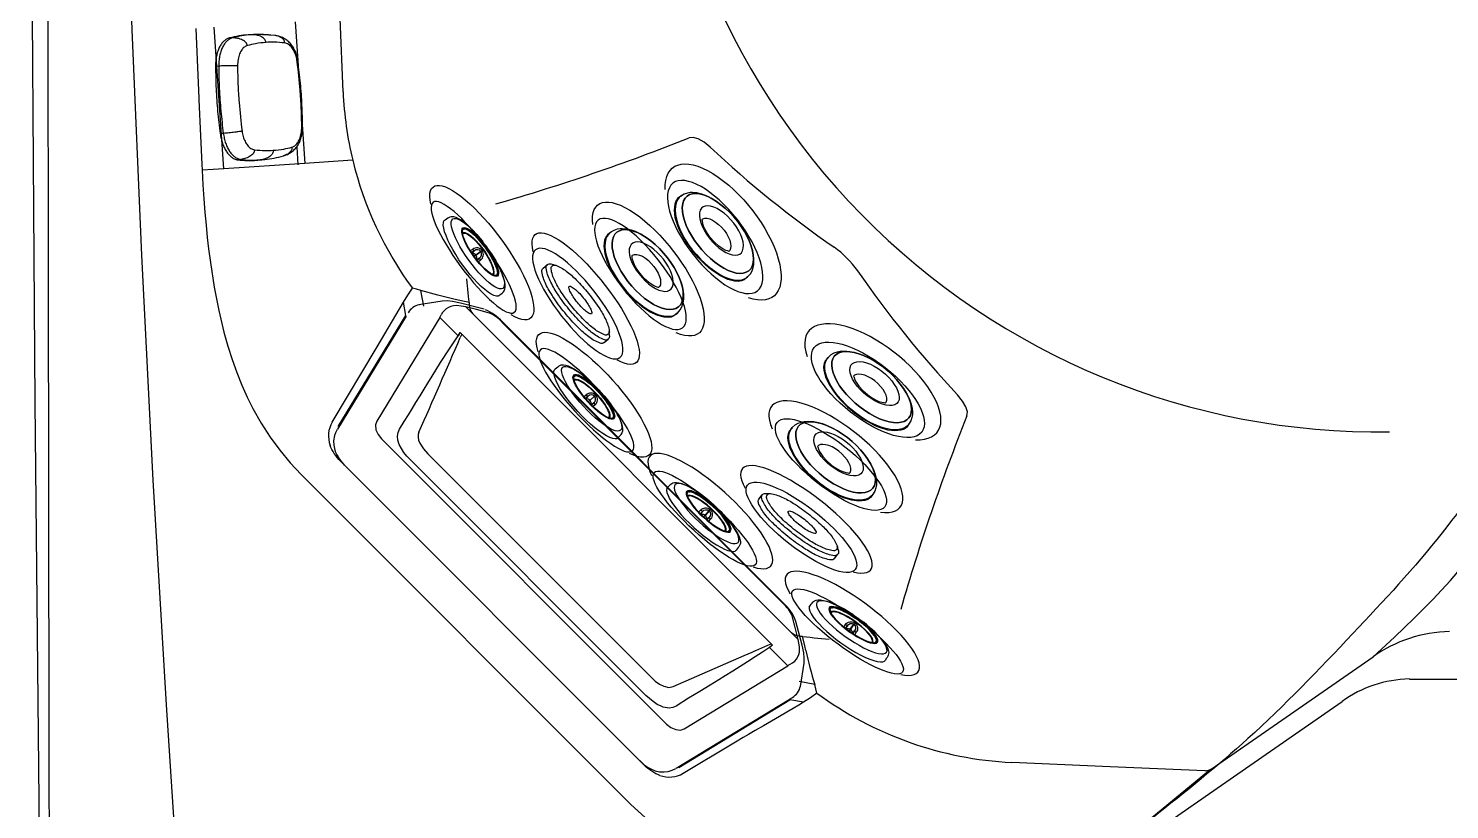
# Model space of a CAD drawing. Extents: x 398 to 509, y 623 to 780.
# Drawn here: x 398.31 to 425.85, y 650.92 to 666.05 of the extents above; entities that cross this region are included whole.
import ezdxf

# ---------------------------------------------------------------- set-up
doc = ezdxf.new("R2010")
doc.units = 0
doc.header["$MEASUREMENT"] = 0
doc.linetypes.add('HIDDEN', pattern=[0.1875, 0.0625, -0.0625, 0.0625])
for name, color, linetype in [('1', 4, 'Continuous'), ('2', 3, 'Continuous'), ('BDIM_CYAN', 4, 'Continuous'), ('BDIM_GREEN', 3, 'Continuous'), ('BDIM_YELLOW', 2, 'Continuous'), ('JET', 3, 'Continuous'), ('Menu', 1, 'Continuous')]:
    doc.layers.add(name, color=color, linetype=linetype)

# ---------------------------------------------------------------- blocks, each defined once
blk = doc.blocks.new('Speaker Cap')
at = {"layer": '1', "color": 3, "linetype": 'Continuous', "lineweight": 25}
for p, q in [((-0.236, 1.157), (-0.337, 1.154)), ((-0.276, 1.155), (-0.337, 1.154)), ((-0.175, 1.16), (-0.236, 1.159)), ((0.18, 1.141), (-0.177, 1.16)), ((0.194, 1.138), (0.18, 1.141)), ((-0.647, 1.093), (-0.707, 1.092)), ((-0.703, 1.093), (-0.706, 1.092)), ((-0.911, 0.546), (-0.973, 0.543)), ((-0.822, -0.755), (-0.883, -0.76)), ((0.601, -1.013), (0.625, -1.364)), ((0.601, -1.013), (0.625, -1.364)), ((-0.551, -1.266), (-0.543, -1.267)), ((-0.484, -1.26), (-0.544, -1.267)), ((-0.169, -1.277), (-0.075, -1.266)), ((-0.109, -1.27), (-0.169, -1.277)), ((-0.109, -1.27), (-0.014, -1.258)), ((-0.075, -1.268), (-0.014, -1.261)), ((0.342, -1.191), (0.355, -1.186))]:
    blk.add_line(p, q, dxfattribs=at)
for points, knots in [([(-0.337, 1.154), (-0.399, 1.148), (-0.521, 1.137), (-0.643, 1.108), (-0.703, 1.093)], [0, 0, 0, 0, 0.500001, 1, 1, 1, 1]), ([(-0.276, 1.155), (-0.338, 1.15), (-0.463, 1.138), (-0.585, 1.108), (-0.647, 1.093)], [0, 0, 0, 0, 0.5, 1, 1, 1, 1]), ([(0.004, 1.006), (0.002, 1.016), (-0.001, 1.037), (-0.019, 1.067), (-0.046, 1.094), (-0.097, 1.126), (-0.176, 1.152), (-0.242, 1.154), (-0.276, 1.155)], [0, 0, 0, 0, 0.075049, 0.162076, 0.266841, 0.391246, 0.685996, 1, 1, 1, 1]), ([(0.369, 0.997), (0.368, 1.006), (0.366, 1.028), (0.35, 1.057), (0.324, 1.084), (0.275, 1.116), (0.225, 1.136), (0.187, 1.138), (0.18, 1.139)], [0, 0, 0, 0, 0.100117, 0.216215, 0.355977, 0.521939, 0.915145, 1, 1, 1, 1]), ([(0.626, 0.641), (0.62, 0.674), (0.609, 0.74), (0.577, 0.831), (0.534, 0.914), (0.481, 0.986), (0.417, 1.045), (0.345, 1.091), (0.274, 1.122), (0.227, 1.131), (0.207, 1.135)], [0, 0, 0, 0, 0.137423, 0.271063, 0.402521, 0.532791, 0.660804, 0.787455, 0.913938, 1, 1, 1, 1]), ([(-0.706, 1.092), (-0.725, 1.086), (-0.763, 1.072), (-0.814, 1.031), (-0.861, 0.977), (-0.901, 0.909), (-0.933, 0.828), (-0.956, 0.739), (-0.97, 0.643), (-0.972, 0.576), (-0.973, 0.543)], [0, 0, 0, 0, 0.125114, 0.25021, 0.375201, 0.5, 0.624799, 0.74979, 0.874886, 1, 1, 1, 1]), ([(-0.647, 1.093), (-0.665, 1.087), (-0.702, 1.073), (-0.753, 1.033), (-0.8, 0.979), (-0.84, 0.911), (-0.872, 0.831), (-0.894, 0.742), (-0.909, 0.646), (-0.911, 0.58), (-0.911, 0.546)], [0, 0, 0, 0, 0.125505, 0.249704, 0.373992, 0.499776, 0.625678, 0.750079, 0.874386, 1, 1, 1, 1]), ([(-0.356, 0.946), (-0.358, 0.955), (-0.363, 0.977), (-0.383, 1.006), (-0.412, 1.032), (-0.465, 1.064), (-0.546, 1.09), (-0.612, 1.092), (-0.647, 1.093)], [0, 0, 0, 0, 0.07505, 0.162076, 0.266839, 0.391242, 0.685992, 1, 1, 1, 1]), ([(-0.356, 0.946), (-0.376, 0.938), (-0.415, 0.921), (-0.466, 0.866), (-0.51, 0.785), (-0.54, 0.679), (-0.544, 0.595), (-0.546, 0.553)], [0, 0, 0, 0, 0.186661, 0.373374, 0.560001, 0.780011, 1, 1, 1, 1]), ([(0.004, 1.006), (-0.064, 0.999), (-0.184, 0.988), (-0.303, 0.959), (-0.356, 0.946)], [0, 0, 0, 0, 0.559986, 1, 1, 1, 1]), ([(0.369, 0.997), (0.301, 1.003), (0.179, 1.015), (0.057, 1.009), (0.004, 1.006)], [0, 0, 0, 0, 0.559986, 1, 1, 1, 1]), ([(0.611, 0.634), (0.605, 0.669), (0.592, 0.74), (0.556, 0.833), (0.506, 0.915), (0.442, 0.976), (0.393, 0.99), (0.369, 0.997)], [0, 0, 0, 0, 0.1868454, 0.373701, 0.5604087, 0.7802215, 1, 1, 1, 1]), ([(-0.546, 0.553), (-0.553, 0.554), (-0.567, 0.555), (-0.601, 0.556), (-0.642, 0.556), (-0.712, 0.556), (-0.806, 0.553), (-0.875, 0.549), (-0.911, 0.546)], [0, 0, 0, 0, 0.075054, 0.162074, 0.266824, 0.391217, 0.685963, 1, 1, 1, 1]), ([(-0.546, 0.553), (-0.544, 0.435), (-0.54, 0.198), (-0.515, -0.225), (-0.48, -0.527), (-0.459, -0.712)], [0, 0, 0, 0, 0.280017, 0.560061, 1, 1, 1, 1]), ([(0.625, 0.641), (0.625, 0.64), (0.625, 0.639), (0.616, 0.636), (0.611, 0.634)], [0, 0, 0, 0, 0.47605, 1, 1, 1, 1]), ([(0.699, -0.63), (0.697, -0.512), (0.693, -0.276), (0.668, 0.147), (0.633, 0.45), (0.611, 0.634)], [0, 0, 0, 0, 0.280017, 0.560061, 1, 1, 1, 1]), ([(0.714, -0.635), (0.712, -0.493), (0.706, -0.209), (0.677, 0.218), (0.643, 0.5), (0.626, 0.641)], [0, 0, 0, 0, 0.333326, 0.666674, 1, 1, 1, 1]), ([(-0.973, 0.543), (-0.97, 0.398), (-0.965, 0.108), (-0.935, -0.328), (-0.9, -0.616), (-0.883, -0.76)], [0, 0, 0, 0, 0.333338, 0.666662, 1, 1, 1, 1]), ([(-0.911, 0.546), (-0.909, 0.402), (-0.903, 0.112), (-0.873, -0.324), (-0.839, -0.611), (-0.822, -0.755)], [0, 0, 0, 0, 0.333331, 0.666669, 1, 1, 1, 1]), ([(-0.883, -0.76), (-0.877, -0.792), (-0.867, -0.857), (-0.84, -0.949), (-0.806, -1.033), (-0.764, -1.107), (-0.716, -1.169), (-0.664, -1.217), (-0.609, -1.252), (-0.57, -1.261), (-0.551, -1.266)], [0, 0, 0, 0, 0.125117, 0.250217, 0.375217, 0.500028, 0.624818, 0.749795, 0.874889, 1, 1, 1, 1]), ([(-0.459, -0.712), (-0.465, -0.713), (-0.479, -0.717), (-0.512, -0.722), (-0.554, -0.728), (-0.622, -0.737), (-0.716, -0.747), (-0.786, -0.752), (-0.822, -0.755)], [0, 0, 0, 0, 0.0750544, 0.1620735, 0.2668246, 0.3912169, 0.6859633, 1, 1, 1, 1]), ([(-0.822, -0.755), (-0.816, -0.788), (-0.805, -0.854), (-0.778, -0.946), (-0.743, -1.031), (-0.7, -1.106), (-0.651, -1.168), (-0.598, -1.215), (-0.542, -1.248), (-0.503, -1.256), (-0.484, -1.26)], [0, 0, 0, 0, 0.125614, 0.249921, 0.374322, 0.500224, 0.626008, 0.750296, 0.874495, 1, 1, 1, 1]), ([(-0.459, -0.712), (-0.452, -0.747), (-0.44, -0.817), (-0.403, -0.911), (-0.353, -0.992), (-0.289, -1.054), (-0.241, -1.067), (-0.216, -1.074)], [0, 0, 0, 0, 0.186845, 0.373701, 0.560409, 0.780222, 1, 1, 1, 1]), ([(0.367, -1.182), (0.386, -1.175), (0.432, -1.16), (0.498, -1.12), (0.563, -1.065), (0.617, -0.997), (0.661, -0.919), (0.691, -0.831), (0.711, -0.735), (0.713, -0.669), (0.714, -0.635)], [0, 0, 0, 0, 0.086276, 0.212098, 0.338317, 0.466117, 0.596395, 0.728059, 0.862063, 1, 1, 1, 1]), ([(0.508, -1.023), (0.528, -1.015), (0.568, -0.999), (0.619, -0.943), (0.662, -0.863), (0.693, -0.756), (0.697, -0.672), (0.699, -0.63)], [0, 0, 0, 0, 0.186661, 0.373374, 0.560001, 0.780011, 1, 1, 1, 1]), ([(0.699, -0.63), (0.704, -0.631), (0.713, -0.633), (0.713, -0.634), (0.713, -0.635)], [0, 0, 0, 0, 0.524053, 1, 1, 1, 1]), ([(-0.216, -1.074), (-0.217, -1.084), (-0.219, -1.105), (-0.235, -1.137), (-0.26, -1.167), (-0.308, -1.206), (-0.384, -1.242), (-0.45, -1.254), (-0.484, -1.26)], [0, 0, 0, 0, 0.075049, 0.162076, 0.266841, 0.391246, 0.685996, 1, 1, 1, 1]), ([(-0.216, -1.074), (-0.148, -1.08), (-0.026, -1.092), (0.095, -1.086), (0.148, -1.083)], [0, 0, 0, 0, 0.559986, 1, 1, 1, 1]), ([(0.148, -1.083), (0.148, -1.093), (0.148, -1.115), (0.134, -1.146), (0.111, -1.177), (0.064, -1.216), (-0.01, -1.252), (-0.075, -1.264), (-0.109, -1.27)], [0, 0, 0, 0, 0.075048, 0.162077, 0.266843, 0.39125, 0.686, 1, 1, 1, 1]), ([(0.148, -1.083), (0.216, -1.077), (0.337, -1.065), (0.456, -1.036), (0.508, -1.023)], [0, 0, 0, 0, 0.559986, 1, 1, 1, 1]), ([(0.508, -1.023), (0.509, -1.033), (0.51, -1.054), (0.498, -1.086), (0.476, -1.116), (0.432, -1.154), (0.386, -1.18), (0.348, -1.188), (0.342, -1.189)], [0, 0, 0, 0, 0.100431, 0.216895, 0.357098, 0.523583, 0.918025, 1, 1, 1, 1]), ([(-0.543, -1.267), (-0.481, -1.273), (-0.356, -1.285), (-0.231, -1.28), (-0.169, -1.277)], [0, 0, 0, 0, 0.499999, 1, 1, 1, 1]), ([(-0.015, -1.261), (0.045, -1.252), (0.165, -1.236), (0.283, -1.206), (0.342, -1.191)], [0, 0, 0, 0, 0.500034, 1, 1, 1, 1])]:
    blk.add_open_spline(points, degree=3, knots=knots, dxfattribs=at)
for points in [[(0.099, 1.146), (0.037, 1.152), (-0.089, 1.164), (-0.214, 1.158), (-0.276, 1.155)], [(-0.484, -1.26), (-0.421, -1.266), (-0.296, -1.278), (-0.171, -1.272), (-0.109, -1.27)]]:
    blk.add_open_spline(points, degree=3, dxfattribs=at)
blk = doc.blocks.new('MINI')
at = {"layer": '1', "color": 3}
for p, q in [((0.223, 0.931), (0.327, 0.931)), ((0.391, 0.895), (0.44, 0.828)), ((0.391, 0.895), (0.391, 0.895)), ((0.223, -0.932), (0.327, -0.932)), ((0.327, -0.932), (0.327, -0.932)), ((0.386, -0.902), (0.441, -0.828))]:
    blk.add_line(p, q, dxfattribs=at)
for points in [[(0.223, 0.931, 0.267867), (0.159, 0.895, 0.072378), (0.065, 0.659, 0.034036), (0.019, 0.384, 0.024706), (0, 0, 0.024706), (0.019, -0.384, 0.034036), (0.065, -0.659, 0.072378), (0.159, -0.895, 0.267867), (0.223, -0.932, 0.267867)], [(0.391, 0.895, 0.267867), (0.327, 0.931, 0.267867), (0.264, 0.895, 0.072378), (0.17, 0.659, 0.034036), (0.123, 0.384, 0.024706), (0.104, 0, 0.024706), (0.123, -0.384, 0.034036), (0.17, -0.659, 0.072378), (0.264, -0.895, 0.267867), (0.327, -0.932, 0.267867)], [(0.327, -0.932, 0.238458), (0.386, -0.902, 0.072378)]]:
    blk.add_lwpolyline(points, format="xyb", dxfattribs=at)
for points in [[(0.386, -0.855, 0.267867), (0.445, -0.822, 0.072378), (0.531, -0.605, 0.034036), (0.574, -0.352, 0.024706), (0.591, 0, 0.024706), (0.574, 0.352, 0.034036), (0.531, 0.605, 0.072378), (0.445, 0.822, 0.267867), (0.386, 0.855, 0.267867), (0.328, 0.822, 0.072378), (0.242, 0.605, 0.034036), (0.199, 0.352, 0.024706), (0.182, 0, 0.024706), (0.199, -0.352, 0.034036), (0.242, -0.605, 0.072378), (0.328, -0.822, 0.267867)], [(0.388, 0.343, 0.280852), (0.368, 0.331, 0.066452), (0.337, 0.244, 0.030521), (0.321, 0.143, 0.022038), (0.315, 0.003, 0.022038), (0.321, -0.137, 0.030521), (0.337, -0.238, 0.066452), (0.368, -0.325, 0.280852), (0.388, -0.337, 0.280852), (0.408, -0.325, 0.066452), (0.439, -0.238, 0.030521), (0.454, -0.137, 0.022038), (0.46, 0.003, 0.022038), (0.454, 0.143, 0.030521), (0.439, 0.244, 0.066452), (0.408, 0.331, 0.280852)]]:
    blk.add_lwpolyline(points, format="xyb", close=True, dxfattribs=at)
blk = doc.blocks.new('mini jet')
at = {"layer": 'BDIM_CYAN', "linetype": 'Continuous', "flags": 128}
for points in [[(0.702, 0.701), (0.695, 0.721), (0.662, 0.764), (0.615, 0.798), (0.555, 0.822), (0.44, 0.834), (0.299, 0.817), (0.141, 0.768), (0.059, 0.734), (-0.025, 0.694), (-0.187, 0.599), (-0.337, 0.493)], [(0.726, 0.676), (0.72, 0.686), (0.685, 0.732), (0.638, 0.768), (0.581, 0.794), (0.514, 0.809), (0.438, 0.813), (0.355, 0.806), (0.265, 0.789), (0.17, 0.761), (0.072, 0.723), (-0.029, 0.676), (-0.13, 0.62), (-0.231, 0.555), (-0.329, 0.484)], [(0.651, 0.087), (0.671, 0.118), (0.721, 0.221), (0.749, 0.297), (0.771, 0.389), (0.779, 0.475), (0.777, 0.519), (0.767, 0.575), (0.746, 0.64), (0.705, 0.708)], [(-0.855, -0.583), (-0.86, -0.58), (-0.914, -0.519), (-0.936, -0.467), (-0.946, -0.404), (-0.941, -0.332), (-0.907, -0.204), (-0.839, -0.061), (-0.74, 0.089), (-0.681, 0.163), (-0.617, 0.237), (-0.479, 0.373), (-0.337, 0.492)], [(-0.329, 0.484), (-0.424, 0.406), (-0.514, 0.323), (-0.598, 0.237), (-0.674, 0.148), (-0.742, 0.058), (-0.8, -0.031), (-0.847, -0.12), (-0.884, -0.205), (-0.908, -0.287), (-0.921, -0.363), (-0.921, -0.434), (-0.91, -0.496), (-0.886, -0.551), (-0.859, -0.587)], [(-0.091, 0.135), (-0.015, 0.188), (0.06, 0.232), (0.128, 0.262), (0.182, 0.279), (0.221, 0.287), (0.245, 0.289), (0.255, 0.29), (0.255, 0.291)], [(0.256, 0.292), (0.266, 0.278), (0.279, 0.241), (0.279, 0.196), (0.267, 0.144), (0.242, 0.089), (0.206, 0.031), (0.16, -0.027), (0.105, -0.082), (0.045, -0.134)], [(0.256, 0.292), (0.266, 0.278), (0.279, 0.241), (0.279, 0.196), (0.267, 0.144), (0.242, 0.089), (0.206, 0.031), (0.16, -0.027), (0.105, -0.082), (0.045, -0.134)], [(-0.364, -0.224), (-0.364, -0.224), (-0.361, -0.216), (-0.356, -0.197), (-0.345, -0.165), (-0.316, -0.109), (-0.263, -0.032), (-0.185, 0.054), (-0.091, 0.135)], [(0.045, -0.134), (-0.019, -0.178), (-0.085, -0.215), (-0.149, -0.242), (-0.209, -0.259), (-0.264, -0.264), (-0.31, -0.259), (-0.347, -0.242), (-0.366, -0.223)], [(0.045, -0.134), (-0.019, -0.178), (-0.085, -0.215), (-0.149, -0.242), (-0.209, -0.259), (-0.264, -0.264), (-0.31, -0.259), (-0.347, -0.242), (-0.366, -0.223)], [(-0.859, -0.587), (-0.799, -0.64), (-0.74, -0.673), (-0.677, -0.695), (-0.627, -0.705), (-0.582, -0.71), (-0.539, -0.711), (-0.499, -0.71), (-0.444, -0.704), (-0.357, -0.687), (-0.238, -0.651), (-0.172, -0.623)]]:
    blk.add_lwpolyline(points, dxfattribs=at)
at = {"layer": 'BDIM_GREEN', "linetype": 'Continuous', "flags": 128}
for points in [[(-0.243, 0.37), (-0.148, 0.439), (-0.052, 0.5), (0.046, 0.553), (0.142, 0.598), (0.236, 0.632), (0.326, 0.657), (0.41, 0.671), (0.488, 0.674), (0.558, 0.666), (0.619, 0.648), (0.67, 0.619), (0.71, 0.58), (0.738, 0.532), (0.755, 0.475), (0.76, 0.411), (0.752, 0.339), (0.732, 0.263), (0.701, 0.181), (0.658, 0.097), (0.604, 0.011), (0.541, -0.075), (0.469, -0.16), (0.389, -0.244), (0.303, -0.323), (0.212, -0.398)], [(0.212, -0.398), (0.303, -0.323), (0.389, -0.244), (0.469, -0.16), (0.541, -0.075), (0.604, 0.011), (0.658, 0.097), (0.701, 0.181), (0.732, 0.263), (0.752, 0.339), (0.76, 0.411), (0.755, 0.475), (0.738, 0.532), (0.71, 0.58), (0.67, 0.619), (0.619, 0.648), (0.558, 0.666), (0.488, 0.674), (0.41, 0.671), (0.326, 0.657), (0.236, 0.632), (0.142, 0.598), (0.046, 0.553), (-0.052, 0.5), (-0.148, 0.439), (-0.243, 0.37)], [(-0.243, 0.37), (-0.334, 0.296), (-0.42, 0.216), (-0.5, 0.133), (-0.572, 0.048), (-0.635, -0.039), (-0.689, -0.125), (-0.731, -0.209), (-0.763, -0.29), (-0.783, -0.367), (-0.79, -0.438), (-0.786, -0.503), (-0.769, -0.559), (-0.741, -0.608), (-0.701, -0.646), (-0.65, -0.675), (-0.589, -0.694), (-0.519, -0.701), (-0.441, -0.698), (-0.357, -0.684), (-0.267, -0.66), (-0.173, -0.625), (-0.077, -0.581), (0.021, -0.527), (0.118, -0.466), (0.212, -0.398)], [(0.212, -0.398), (0.118, -0.466), (0.021, -0.527), (-0.077, -0.581), (-0.173, -0.625), (-0.267, -0.66), (-0.357, -0.684), (-0.441, -0.698), (-0.519, -0.701), (-0.589, -0.694), (-0.65, -0.675), (-0.701, -0.646), (-0.741, -0.608), (-0.769, -0.559), (-0.786, -0.503), (-0.79, -0.438), (-0.783, -0.367), (-0.763, -0.29), (-0.731, -0.209), (-0.689, -0.125), (-0.635, -0.039), (-0.572, 0.048), (-0.5, 0.133), (-0.42, 0.216), (-0.334, 0.296), (-0.243, 0.37)], [(0.182, -0.32), (0.253, -0.262), (0.317, -0.199), (0.375, -0.134), (0.425, -0.067), (0.466, -0.001), (0.496, 0.064), (0.514, 0.125), (0.522, 0.18), (0.517, 0.23), (0.5, 0.271), (0.473, 0.304), (0.434, 0.327), (0.386, 0.341), (0.33, 0.343), (0.266, 0.336), (0.197, 0.318), (0.124, 0.29), (0.049, 0.253), (-0.026, 0.208), (-0.1, 0.155)], [(0.182, -0.32), (0.253, -0.262), (0.317, -0.199), (0.375, -0.134), (0.425, -0.067), (0.466, -0.001), (0.496, 0.064), (0.514, 0.125), (0.522, 0.18), (0.517, 0.23), (0.5, 0.271), (0.473, 0.304), (0.434, 0.327), (0.386, 0.341), (0.33, 0.343), (0.266, 0.336), (0.197, 0.318), (0.124, 0.29), (0.049, 0.253), (-0.026, 0.208), (-0.1, 0.155)], [(-0.1, 0.155), (-0.17, 0.097), (-0.234, 0.034), (-0.293, -0.031), (-0.342, -0.098), (-0.383, -0.164), (-0.413, -0.229), (-0.431, -0.29), (-0.439, -0.345), (-0.434, -0.395), (-0.418, -0.436), (-0.39, -0.469), (-0.351, -0.492), (-0.303, -0.505), (-0.247, -0.508), (-0.183, -0.501), (-0.114, -0.483), (-0.041, -0.455), (0.034, -0.418), (0.109, -0.373), (0.182, -0.32)], [(-0.1, 0.155), (-0.17, 0.097), (-0.234, 0.034), (-0.293, -0.031), (-0.342, -0.098), (-0.383, -0.164), (-0.413, -0.229), (-0.431, -0.29), (-0.439, -0.345), (-0.434, -0.395), (-0.418, -0.436), (-0.39, -0.469), (-0.351, -0.492), (-0.303, -0.505), (-0.247, -0.508), (-0.183, -0.501), (-0.114, -0.483), (-0.041, -0.455), (0.034, -0.418), (0.109, -0.373), (0.182, -0.32)]]:
    blk.add_lwpolyline(points, dxfattribs=at)
blk = doc.blocks.new('MR')
at = {"layer": 'JET', "linetype": 'Continuous', "lineweight": 25}
for p, q in [((-0.518, 0), (-0.498, 0.007)), ((-0.002, -0.029), (-0.002, 0)), ((-0.528, -0.011), (-0.536, -0.016)), ((-0.135, -0.183), (-0.133, -0.131)), ((-0.089, -0.187), (-0.088, -0.127)), ((-0.088, -0.127), (-0.089, -0.185)), ((-0.002, -0.029), (-0.004, -0.15)), ((-0.004, -0.15), (-0.002, -0.15)), ((-0.002, -0.15), (0, -0.029)), ((0.084, -0.128), (0.083, -0.188)), ((0.084, -0.186), (0.084, -0.128)), ((0.129, -0.133), (0.13, -0.185)), ((0.486, -0.111), (0.486, -0.117)), ((0.494, -0.104), (0.492, -0.114)), ((0.493, -0.001), (0.514, -0.008)), ((0.531, -0.024), (0.523, -0.018))]:
    blk.add_line(p, q, dxfattribs=at)
at = {"layer": 'JET', "linetype": 'Continuous', "lineweight": 25, "flags": 128}
for points in [[(-0.262, 0.105), (-0.337, 0.098), (-0.42, 0.088), (-0.511, 0.073), (-0.586, 0.057), (-0.657, 0.038), (-0.714, 0.02), (-0.769, -0.003), (-0.816, -0.028), (-0.852, -0.055), (-0.871, -0.075), (-0.884, -0.097), (-0.894, -0.122), (-0.897, -0.138), (-0.899, -0.154), (-0.9, -0.168), (-0.902, -0.198), (-0.903, -0.23), (-0.904, -0.257)], [(0.826, -0.11), (0.818, -0.138), (0.796, -0.165), (0.761, -0.192), (0.713, -0.217), (0.652, -0.24), (0.58, -0.261), (0.499, -0.279), (0.408, -0.294), (0.311, -0.306), (0.208, -0.314), (0.102, -0.319), (-0.006, -0.32), (-0.115, -0.317), (-0.221, -0.311), (-0.323, -0.301), (-0.42, -0.287), (-0.51, -0.271), (-0.591, -0.252), (-0.662, -0.23), (-0.722, -0.206), (-0.77, -0.18), (-0.804, -0.153), (-0.825, -0.125), (-0.831, -0.096), (-0.824, -0.068), (-0.802, -0.041), (-0.767, -0.014), (-0.719, 0.011), (-0.658, 0.034), (-0.586, 0.055), (-0.504, 0.073), (-0.414, 0.088), (-0.317, 0.1), (-0.214, 0.108), (-0.143, 0.112)], [(0.573, -0.052), (0.565, -0.075), (0.544, -0.098), (0.509, -0.12), (0.462, -0.139), (0.403, -0.157), (0.334, -0.172), (0.257, -0.183), (0.173, -0.192), (0.085, -0.197), (-0.005, -0.198), (-0.095, -0.195), (-0.183, -0.189), (-0.266, -0.179), (-0.343, -0.166), (-0.411, -0.15), (-0.469, -0.132), (-0.516, -0.111), (-0.551, -0.089), (-0.571, -0.066), (-0.578, -0.043), (-0.57, -0.019), (-0.549, 0.004), (-0.514, 0.025), (-0.467, 0.045), (-0.408, 0.063), (-0.339, 0.077), (-0.262, 0.089), (-0.178, 0.097), (-0.09, 0.102), (0, 0.103), (0.09, 0.101), (0.178, 0.095), (0.261, 0.085), (0.338, 0.072), (0.406, 0.056), (0.465, 0.038), (0.511, 0.017), (0.546, -0.005), (0.566, -0.028), (0.573, -0.052)], [(0.555, -0.048), (0.547, -0.071), (0.525, -0.094), (0.49, -0.115), (0.442, -0.135), (0.382, -0.152), (0.312, -0.166), (0.234, -0.177), (0.15, -0.185), (0.062, -0.189), (-0.027, -0.189), (-0.116, -0.186), (-0.202, -0.178), (-0.283, -0.168), (-0.357, -0.154), (-0.421, -0.137), (-0.475, -0.118), (-0.516, -0.097), (-0.544, -0.074), (-0.558, -0.051), (-0.558, -0.027), (-0.543, -0.004), (-0.514, 0.018), (-0.472, 0.038), (-0.418, 0.057), (-0.353, 0.072), (-0.279, 0.085), (-0.198, 0.094), (-0.112, 0.1), (-0.022, 0.102), (0.067, 0.101), (0.155, 0.095), (0.239, 0.086), (0.316, 0.074), (0.385, 0.059), (0.445, 0.041), (0.492, 0.02), (0.527, -0.002), (0.548, -0.024), (0.555, -0.048)], [(-0.533, -0.085), (-0.535, -0.082), (-0.549, -0.06), (-0.548, -0.037), (-0.534, -0.014), (-0.506, 0.008), (-0.464, 0.028), (-0.411, 0.046), (-0.347, 0.061), (-0.274, 0.074), (-0.195, 0.083), (-0.11, 0.089), (-0.022, 0.091), (0.066, 0.089), (0.152, 0.084), (0.234, 0.075), (0.311, 0.063), (0.379, 0.048), (0.437, 0.03), (0.484, 0.01), (0.518, -0.011), (0.539, -0.034), (0.545, -0.057), (0.545, -0.057)], [(-0.537, -0.017), (-0.536, -0.017), (-0.502, 0.004), (-0.456, 0.024), (-0.398, 0.041), (-0.331, 0.055), (-0.255, 0.067), (-0.174, 0.075), (-0.088, 0.08), (0, 0.081), (0.088, 0.078), (0.173, 0.072), (0.255, 0.063), (0.33, 0.05), (0.396, 0.035), (0.453, 0.017), (0.499, -0.004), (0.532, -0.025), (0.532, -0.025)], [(-0.498, -0.107), (-0.497, -0.086), (-0.483, -0.064), (-0.454, -0.043), (-0.413, -0.024), (-0.36, -0.008), (-0.296, 0.006), (-0.224, 0.017), (-0.146, 0.025), (-0.064, 0.029), (0.02, 0.029), (0.104, 0.026), (0.184, 0.019), (0.259, 0.008), (0.327, -0.006), (0.385, -0.022), (0.432, -0.041), (0.466, -0.061), (0.487, -0.082), (0.494, -0.104), (0.494, -0.104)], [(-0.492, -0.11), (-0.49, -0.092), (-0.476, -0.071), (-0.448, -0.051), (-0.407, -0.032), (-0.355, -0.016), (-0.292, -0.002), (-0.221, 0.009), (-0.144, 0.016), (-0.063, 0.02), (0.02, 0.021), (0.102, 0.017), (0.181, 0.01), (0.255, 0), (0.322, -0.014), (0.379, -0.03), (0.425, -0.048), (0.459, -0.068), (0.48, -0.089), (0.486, -0.111), (0.486, -0.111)], [(0.895, -0.274), (0.895, -0.252), (0.895, -0.205), (0.893, -0.175), (0.891, -0.156), (0.888, -0.137), (0.882, -0.117), (0.864, -0.086), (0.836, -0.058), (0.798, -0.032), (0.745, -0.005), (0.686, 0.018), (0.634, 0.035), (0.568, 0.052), (0.495, 0.068), (0.411, 0.082), (0.313, 0.095), (0.222, 0.104), (0.146, 0.109), (0.112, 0.111)], [(0.129, 0.11), (0.215, 0.105), (0.317, 0.095), (0.414, 0.081), (0.504, 0.065), (0.585, 0.046), (0.657, 0.024), (0.716, 0), (0.764, -0.026), (0.798, -0.053), (0.819, -0.081), (0.826, -0.11)], [(0.895, -0.274), (0.875, -0.3), (0.836, -0.329), (0.783, -0.356), (0.717, -0.382), (0.638, -0.405), (0.548, -0.424), (0.449, -0.441), (0.342, -0.454), (0.229, -0.463), (0.112, -0.468), (-0.007, -0.469), (-0.125, -0.466), (-0.242, -0.459), (-0.355, -0.448), (-0.461, -0.434), (-0.56, -0.416), (-0.649, -0.394), (-0.727, -0.37), (-0.793, -0.344), (-0.845, -0.316), (-0.883, -0.286), (-0.904, -0.257)], [(-0.511, -0.099), (-0.506, -0.088), (-0.488, -0.069)], [(0.482, -0.076), (0.501, -0.096), (0.506, -0.107)], [(0.545, -0.057), (0.538, -0.08), (0.527, -0.092)]]:
    blk.add_lwpolyline(points, dxfattribs=at)
at = {"layer": 'JET', "linetype": 'Continuous', "lineweight": 25}
for centre, radius, start, end in [((-0.052, -1.601), 1.682, 89.8624, 103.8251), ((-0.024, -3.023), 3.137, 87.2009, 92.1639), ((0.001, -0.134), 0.134, 91.1988, 178.8261), ((-0.016, -1.838), 1.839, 89.5144, 89.5747), ((-0.005, -0.133), 0.134, 0.2259, 87.8531), ((-2.965, 0.022), 2.966, 359.0174, 359.5831), ((0.033, -1.541), 1.621, 75.0717, 89.5647), ((-0.118, -0.048), 0.0844, 259.619, 290.4842), ((0.006, -0.123), 0.0945, 95.2186, 182.1245), ((-0.005, -0.235), 0.0854, 89.128, 146.2656), ((8.141, -0.259), 8.146, 179.2309, 179.5107), ((8.142, -0.259), 8.146, 179.2309, 179.5107), ((-0.015, -1.744), 1.715, 89.5144, 89.5747), ((-0.002, -0.235), 0.0856, 32.9411, 89.9478), ((-0.008, -0.121), 0.0919, 355.3578, 85.3415), ((0.115, -0.049), 0.0854, 248.7555, 279.3576)]:
    blk.add_arc(centre, radius, start, end, dxfattribs=at)
blk = doc.blocks.new('pillow')
at = {"layer": 'BDIM_YELLOW', "linetype": 'Continuous', "lineweight": 25}
for p, q in [((-4.047, 4.128), (-4.068, 4.128)), ((-4.051, 4.129), (-4.047, 4.129)), ((4.047, 4.129), (-4.047, 4.129)), ((-4.047, 4.128), (-4.047, 4.129)), ((4.068, 4.128), (4.047, 4.128)), ((5.25, 1.244), (4.644, 3.732)), ((-4.215, 3.082), (-4.771, 0.799)), ((3.907, 3.26), (-3.907, 3.26)), ((-3.23, 3.151), (3.23, 3.151)), ((4.771, 0.799), (4.215, 3.082)), ((3.064, 2.829), (-3.064, 2.829)), ((-5.251, 1.238), (-5.266, 1.169)), ((-5.227, 0.913), (-4.959, 0.544)), ((4.959, 0.544), (5.227, 0.913)), ((-4.771, 0.799), (-4.267, 0.799)), ((-4.282, 0.727), (-4.267, 0.799)), ((-4.238, 0.727), (-4.282, 0.727)), ((4.238, 0.727), (-4.238, 0.727)), ((4.282, 0.727), (4.238, 0.727)), ((4.282, 0.727), (4.261, 0.798)), ((4.267, 0.799), (4.771, 0.799)), ((4.267, 0.799), (4.282, 0.727)), ((-4.814, 0.406), (-4.683, 0.321)), ((-4.682, 0.32), (-4.274, 0.08)), ((-4.668, 0.38), (-4.556, 0.297)), ((4.556, 0.297), (-4.556, 0.297)), ((4.274, 0.08), (4.682, 0.32)), ((4.556, 0.297), (4.668, 0.38)), ((4.683, 0.321), (4.814, 0.406)), ((-3.856, 0), (3.856, 0))]:
    blk.add_line(p, q, dxfattribs=at)
at = {"layer": 'BDIM_YELLOW', "linetype": 'Continuous', "lineweight": 25, "flags": 128}
for points in [[(-4.068, 4.128), (-4.158, 4.122), (-4.235, 4.109), (-4.303, 4.09), (-4.391, 4.053), (-4.465, 4.007), (-4.528, 3.951), (-4.579, 3.886), (-4.616, 3.817), (-4.641, 3.743)], [(4.047, 4.129), (4.058, 4.129), (4.063, 4.128)], [(4.641, 3.743), (4.62, 3.808), (4.594, 3.861), (4.534, 3.945), (4.473, 4.001), (4.418, 4.038), (4.368, 4.065), (4.298, 4.092), (4.254, 4.105), (4.202, 4.116), (4.141, 4.124), (4.068, 4.128)], [(-4.644, 3.732), (-4.918, 2.606), (-5.25, 1.244)], [(-3.907, 3.26), (-4.013, 3.248), (-4.108, 3.211), (-4.178, 3.153), (-4.215, 3.082)], [(-3.79, 2.883), (-3.765, 2.946), (-3.723, 3.004), (-3.662, 3.054), (-3.627, 3.074), (-3.588, 3.093), (-3.507, 3.12), (-3.415, 3.138), (-3.23, 3.151)], [(3.23, 3.151), (3.322, 3.148), (3.414, 3.138), (3.503, 3.12), (3.587, 3.093), (3.662, 3.054), (3.722, 3.005), (3.765, 2.946), (3.79, 2.883)], [(4.215, 3.082), (4.178, 3.153), (4.107, 3.211), (4.014, 3.248), (3.907, 3.26)], [(-4.267, 0.799), (-4.237, 0.962), (-4.203, 1.124), (-4.165, 1.297), (-4.128, 1.46), (-4.089, 1.629), (-4.049, 1.796), (-4.016, 1.936), (-3.97, 2.131), (-3.917, 2.354), (-3.856, 2.604), (-3.79, 2.883)], [(-3.064, 2.829), (-3.164, 2.825), (-3.261, 2.81), (-3.351, 2.781), (-3.437, 2.727), (-3.486, 2.656)], [(3.486, 2.656), (3.463, 2.698), (3.427, 2.736), (3.38, 2.768), (3.323, 2.792), (3.197, 2.821), (3.064, 2.829)], [(3.79, 2.883), (3.83, 2.712), (3.867, 2.561), (3.899, 2.429), (3.931, 2.294), (3.967, 2.142), (4.002, 1.997), (4.034, 1.861), (4.071, 1.705), (4.14, 1.406), (4.209, 1.098), (4.267, 0.799)], [(-3.486, 2.656), (-3.846, 1.724), (-4.031, 1.258), (-4.094, 1.1), (-4.119, 1.036), (-4.122, 1.028), (-4.122, 1.027), (-4.123, 1.027), (-4.123, 1.026), (-4.123, 1.026), (-4.213, 0.793)], [(-4.214, 0.793), (-4.227, 0.756), (-4.238, 0.727)], [(4.238, 0.727), (4.224, 0.764), (4.214, 0.793)], [(-4.961, 0.546), (-4.891, 0.468), (-4.813, 0.405)], [(-4.556, 0.297), (-4.327, 0.162), (-4.148, 0.056)], [(4.148, 0.056), (4.376, 0.191), (4.556, 0.297)], [(4.813, 0.405), (4.891, 0.468), (4.961, 0.546)], [(3.856, 0.011), (-0.463, 0.011), (-3.856, 0.011)]]:
    blk.add_lwpolyline(points, dxfattribs=at)
at = {"layer": 'BDIM_YELLOW', "linetype": 'Continuous', "lineweight": 25}
for centre, radius, start, end in [((141.137, 55.367), 147.398, 200.95358, 201.73107), ((-4.958, 1.086), 0.32, 164.8962, 214.0444), ((4.958, 1.086), 0.32, 325.8948, 15.1163), ((-4.483, 0.638), 0.318, 160.6101, 234.4844), ((4.282, 0.611), 0.188, 94.5642, 96.3826), ((4.485, 0.638), 0.317, 305.3415, 19.5619), ((-3.901, 0.897), 0.898, 245.3766, 272.8692), ((-3.894, 0.722), 0.712, 249.1322, 273.0547), ((3.903, 0.888), 0.889, 266.9784, 292.6202), ((3.894, 0.723), 0.714, 266.9715, 290.8423)]:
    blk.add_arc(centre, radius, start, end, dxfattribs=at)
for centre, major_axis, start_param, end_param in [((-5.795, 2.212), (-0.636, 1.98), 3.749136, 3.788665), ((5.795, 2.212), (0.636, 1.98), 2.49452, 2.534048)]:
    blk.add_ellipse(centre, major_axis=major_axis, ratio=0.433377, start_param=start_param, end_param=end_param, dxfattribs=at)
blk = doc.blocks.new('2018 PRISM')
at = {"layer": '1', "linetype": 'Continuous', "lineweight": 25}
for p, q in [((3.511, 19.62), (3.323, 22.363)), ((4.895, 22.471), (5.083, 19.727)), ((5.825, 21.112), (5.766, 22.53)), ((3.027, 20.992), (3.028, 20.955)), ((3.085, 19.711), (3.091, 19.596)), ((5.083, 19.727), (3.511, 19.62)), ((7.391, 16.962), (7.333, 17.265)), ((6.484, 16.176), (6.994, 17.04)), ((7.038, 16.783), (6.994, 17.04)), ((5.615, 14.715), (6.484, 16.176)), ((11.654, 8.078), (5.78, 13.952)), ((5.011, 13.701), (11.403, 7.309)), ((14.772, 10.384), (14.732, 10.57)), ((14.792, 10.294), (14.772, 10.384)), ((22.648, 7.995), (25.788, 10.17)), ((14.967, 9.631), (14.664, 9.689)), ((26.492, 9.74), (40.997, 9.74)), ((14.751, 9.29), (14.485, 9.336)), ((22.599, 7.961), (22.64, 7.994)), ((21.353, 6.933), (22.599, 7.961)), ((22.542, 7.963), (22.526, 7.963))]:
    blk.add_line(p, q, dxfattribs=at)
at = {"layer": '1', "linetype": 'HIDDEN', "lineweight": 18}
for p, q in [((14.659, 10.573), (14.68, 10.571)), ((14.68, 10.571), (14.732, 10.57))]:
    blk.add_line(p, q, dxfattribs=at)
at = {"layer": '1', "color": 6, "linetype": 'Continuous', "lineweight": 25, "flags": 128}
blk.add_lwpolyline([(-0.029, 88.162), (-0.152, 75.956), (-0.233, 63.784), (-0.274, 51.612), (-0.274, 39.44), (-0.233, 27.268), (-0.152, 15.096), (-0.029, 2.89)], dxfattribs=at)
at = {"layer": '1', "linetype": 'Continuous', "lineweight": 25, "flags": 128}
for points in [[(0.145, 2.92), (0.144, 2.977), (0.131, 8.631), (0.097, 31.455), (0.094, 54.28), (0.11, 71.204), (0.144, 88.075), (0.144, 88.075)], [(2.688, 4.885), (2.4, 9.239), (2.146, 13.594), (1.925, 17.952), (1.738, 22.312), (1.584, 26.673), (1.462, 31.035), (1.373, 35.397), (1.316, 39.76), (1.29, 44.124), (1.296, 48.488), (1.337, 53.199), (1.415, 57.91), (1.531, 62.62), (1.684, 67.329), (1.877, 72.041), (2.108, 76.752), (2.378, 81.46), (2.688, 86.166)], [(2.97, 22.34), (3.002, 21.585), (3.027, 20.992)], [(3.028, 20.955), (3.058, 20.258), (3.085, 19.711)], [(12.938, 20.041), (12.821, 20.137), (12.71, 20.202), (12.612, 20.231), (12.531, 20.221)], [(3.511, 19.62), (3.309, 19.608), (3.091, 19.596)], [(3.091, 19.596), (3.108, 19.311), (3.127, 19.038), (3.147, 18.777), (3.17, 18.529), (3.193, 18.293), (3.218, 18.069), (3.252, 17.81), (3.326, 17.329), (3.414, 16.878), (3.515, 16.457), (3.591, 16.187), (3.675, 15.926), (3.765, 15.674), (3.862, 15.433), (3.967, 15.2), (4.078, 14.977), (4.237, 14.694), (4.41, 14.425), (4.597, 14.17), (4.797, 13.928), (5.011, 13.701)], [(6.012, 19.787), (5.54, 19.757), (5.083, 19.727)], [(6.994, 17.04), (7.078, 17.177), (7.169, 17.308)], [(7.333, 17.265), (7.25, 17.288), (7.169, 17.308)], [(7.996, 17.09), (7.663, 17.172), (7.333, 17.265)], [(5.73, 14.633), (6.463, 15.837), (7.038, 16.783)], [(25.788, 10.17), (26.203, 10.549), (26.588, 10.916), (26.948, 11.281), (27.287, 11.65), (27.613, 12.029), (27.923, 12.417), (28.23, 12.825), (28.539, 13.258), (28.855, 13.72), (29.067, 14.038), (29.286, 14.373), (29.515, 14.724), (29.753, 15.096), (30.003, 15.491), (30.263, 15.914), (30.529, 16.372), (30.726, 16.729)], [(17.916, 14.834), (17.925, 14.915), (17.896, 15.014), (17.832, 15.124), (17.736, 15.242)], [(15.01, 9.467), (14.884, 9.375), (14.751, 9.29)], [(15.01, 9.467), (14.99, 9.548), (14.967, 9.631)], [(12.335, 8.028), (13.539, 8.761), (14.485, 9.336)], [(14.751, 9.29), (14.658, 9.236), (14.549, 9.172), (14.425, 9.099), (14.286, 9.017), (14.129, 8.925), (13.973, 8.834), (13.815, 8.741), (13.685, 8.664), (13.582, 8.604), (13.43, 8.514), (13.075, 8.305), (12.737, 8.104), (12.417, 7.913)], [(21.661, 6.856), (22.072, 7.141), (23.714, 8.282), (25.187, 9.307)], [(22.526, 7.963), (20.694, 8.039), (18.788, 8.124)], [(22.64, 7.994), (22.639, 7.99), (22.641, 7.99), (22.643, 7.991), (22.644, 7.992), (22.645, 7.993), (22.646, 7.994), (22.648, 7.995)], [(11.403, 7.309), (11.752, 6.991), (12.123, 6.711), (12.513, 6.467), (12.922, 6.255), (13.348, 6.074), (13.928, 5.878), (14.531, 5.723), (15.153, 5.604), (15.836, 5.509), (16.532, 5.441), (17.237, 5.393), (17.946, 5.357), (18.655, 5.326)]]:
    blk.add_lwpolyline(points, dxfattribs=at)
at = {"layer": '1'}
blk.add_arc((25.903, 28.582), 14.057, 178.1698, 270.8232, dxfattribs=at)
at = {"layer": '1', "linetype": 'Continuous', "lineweight": 25}
for centre, radius, start, end in [((12.713, 21.407), 6.894, 182.456, 193.5965), ((-2.296, 57.464), 40.085, 286.0436, 291.7083), ((27.434, 35.549), 21.228, 226.9321, 235.2694), ((12.717, 21.407), 6.898, 193.5862, 216.4623), ((14.257, 16.562), 1.884, 35.0824, 54.8953), ((33.271, 29.749), 21.256, 214.7122, 223.0388), ((6.064, 14.447), 0.523, 149.2183, 200.4904), ((54.625, 0.189), 39.523, 158.2501, 163.9977), ((16.122, 21.662), 11.184, 262.4835, 265.5129), ((27.316, 8.023), 2.635, 90.9659, 125.4363), ((25.641, 12.802), 11.135, 193.0155, 196.5466), ((26.538, 7.42), 2.321, 91.1387, 125.6176), ((19.11, 15.016), 6.899, 233.5384, 267.3272), ((22.536, 8.149), 0.186, 271.8108, 303.8853), ((12.149, 8.363), 0.523, 249.6038, 300.7728)]:
    blk.add_arc(centre, radius, start, end, dxfattribs=at)
at = {"layer": '1', "linetype": 'Continuous', "lineweight": 25, "extrusion": (0, 0, -1)}
for centre, major_axis, start_param, end_param in [((6.988, 14.3), (-1.44, 0.221), 5.612671, 5.984078), ((12.002, 9.286), (-0.221, 1.44), 3.440643, 3.812109)]:
    blk.add_ellipse(centre, major_axis=major_axis, ratio=0.581848, start_param=start_param, end_param=end_param, dxfattribs=at)
at = {"layer": '1'}
blk.add_spline([(31.365, 18.723), (29.979, 16.591), (28.536, 14.529), (27.127, 12.57), (25.397, 10.621), (23.363, 8.586), (21.52, 7.052)], degree=3, dxfattribs=at)
at = {"layer": '2', "linetype": 'Continuous', "lineweight": 25}
blk.add_line((8.086, 17.069), (7.996, 17.09), dxfattribs=at)
at = {"layer": '2', "linetype": 'HIDDEN', "lineweight": 18}
for p, q in [((8.273, 16.978), (8.272, 17.03)), ((8.277, 16.955), (8.273, 16.978))]:
    blk.add_line(p, q, dxfattribs=at)
at = {"layer": '2', "linetype": 'Continuous', "lineweight": 25, "flags": 128}
blk.add_lwpolyline([(8.272, 17.03), (8.179, 17.049), (8.086, 17.069)], dxfattribs=at)
at = {"layer": '2', "linetype": 'Continuous', "lineweight": 25}
for centre, radius, start, end in [((16.18, 18.097), 7.987, 184.3616, 188.2197), ((8.524, 16.983), 0.249, 186.3127, 222.813), ((14.693, 10.833), 0.262, 227.5522, 262.7269)]:
    blk.add_arc(centre, radius, start, end, dxfattribs=at)
at = {"layer": '2', "extrusion": (0, 0, -1)}
for centre, major_axis, ratio in [((13.192, 18.397), (-0.977, 1.245), 0.44552), ((8.514, 17.999), (-0.94, 1.274), 0.287444), ((11.742, 17.681), (-0.977, 1.245), 0.375649), ((10.528, 17.108), (-0.977, 1.245), 0.287444), ((10.689, 15.246), (-1.067, 1.17), 0.287444)]:
    blk.add_ellipse(centre, major_axis=major_axis, ratio=ratio, start_param=5.725645, end_param=10.026608, dxfattribs=at)
for centre, major_axis, ratio in [((13.037, 18.301), (-0.818, 1.043), 0.412171), ((8.357, 17.908), (-0.787, 1.066), 0.233314), ((11.588, 17.585), (-0.818, 1.043), 0.331784), ((10.373, 17.012), (-0.818, 1.043), 0.299609), ((10.542, 15.139), (-0.893, 0.979), 0.233314)]:
    blk.add_ellipse(centre, major_axis=major_axis, ratio=ratio, dxfattribs=at)
at = {"layer": '2'}
for centre, major_axis, ratio in [((16.093, 15.496), (1.246, -0.977), 0.44552), ((15.377, 14.047), (1.246, -0.977), 0.375649), ((12.942, 12.993), (1.17, -1.066), 0.287444), ((14.805, 12.832), (1.246, -0.977), 0.287444), ((15.696, 10.819), (1.274, -0.94), 0.287444)]:
    blk.add_ellipse(centre, major_axis=major_axis, ratio=ratio, start_param=5.725645, end_param=10.026608, dxfattribs=at)
for centre, major_axis, ratio in [((15.997, 15.341), (1.043, -0.818), 0.412171), ((15.281, 13.892), (1.043, -0.818), 0.331784), ((12.835, 12.845), (0.979, -0.893), 0.233314), ((14.709, 12.678), (1.043, -0.818), 0.299609), ((15.604, 10.661), (1.066, -0.787), 0.233314)]:
    blk.add_ellipse(centre, major_axis=major_axis, ratio=ratio, dxfattribs=at)
at = {"layer": 'JET'}
blk.add_blockref('Speaker Cap', (4.325, 21.063), dxfattribs=at)
at = {"layer": 'JET', "color": 0, "rotation": 90.22961822748378}
for p in [(13.076, 18.385), (11.715, 17.685)]:
    blk.add_blockref('mini jet', p, dxfattribs=at)
at = {"layer": 'JET', "xscale": -1}
for p, rotation in [((10.121, 16.836), 219.1759533849068), ((14.48, 12.473), 231.9203968400913)]:
    blk.add_blockref('MINI', p, dxfattribs=dict(at, rotation=rotation))
at = {"layer": 'JET', "color": 0, "xscale": -1, "rotation": 179.842916191333}
for p in [(16.084, 15.38), (15.386, 14.019)]:
    blk.add_blockref('mini jet', p, dxfattribs=at)
at = {"layer": 'Menu'}
for name, p, rotation in [('MR', (8.521, 18.036), 306.2160158095045), ('pillow', (11.637, 13.935), 135), ('MR', (10.721, 15.236), 313.025065989118)]:
    blk.add_blockref(name, p, dxfattribs=dict(at, rotation=rotation))
at = {"layer": 'Menu', "xscale": -1}
for p, rotation in [((12.939, 13.022), 317.0592798011576), ((15.742, 10.826), 323.868329980771)]:
    blk.add_blockref('MR', p, dxfattribs=dict(at, rotation=rotation))

msp = doc.modelspace()

# ---------------------------------------------------------------- block references
at = {"layer": '1'}
msp.add_blockref('2018 PRISM', (398.58, 643.705), dxfattribs=at)

doc.saveas('drawing.dxf')
